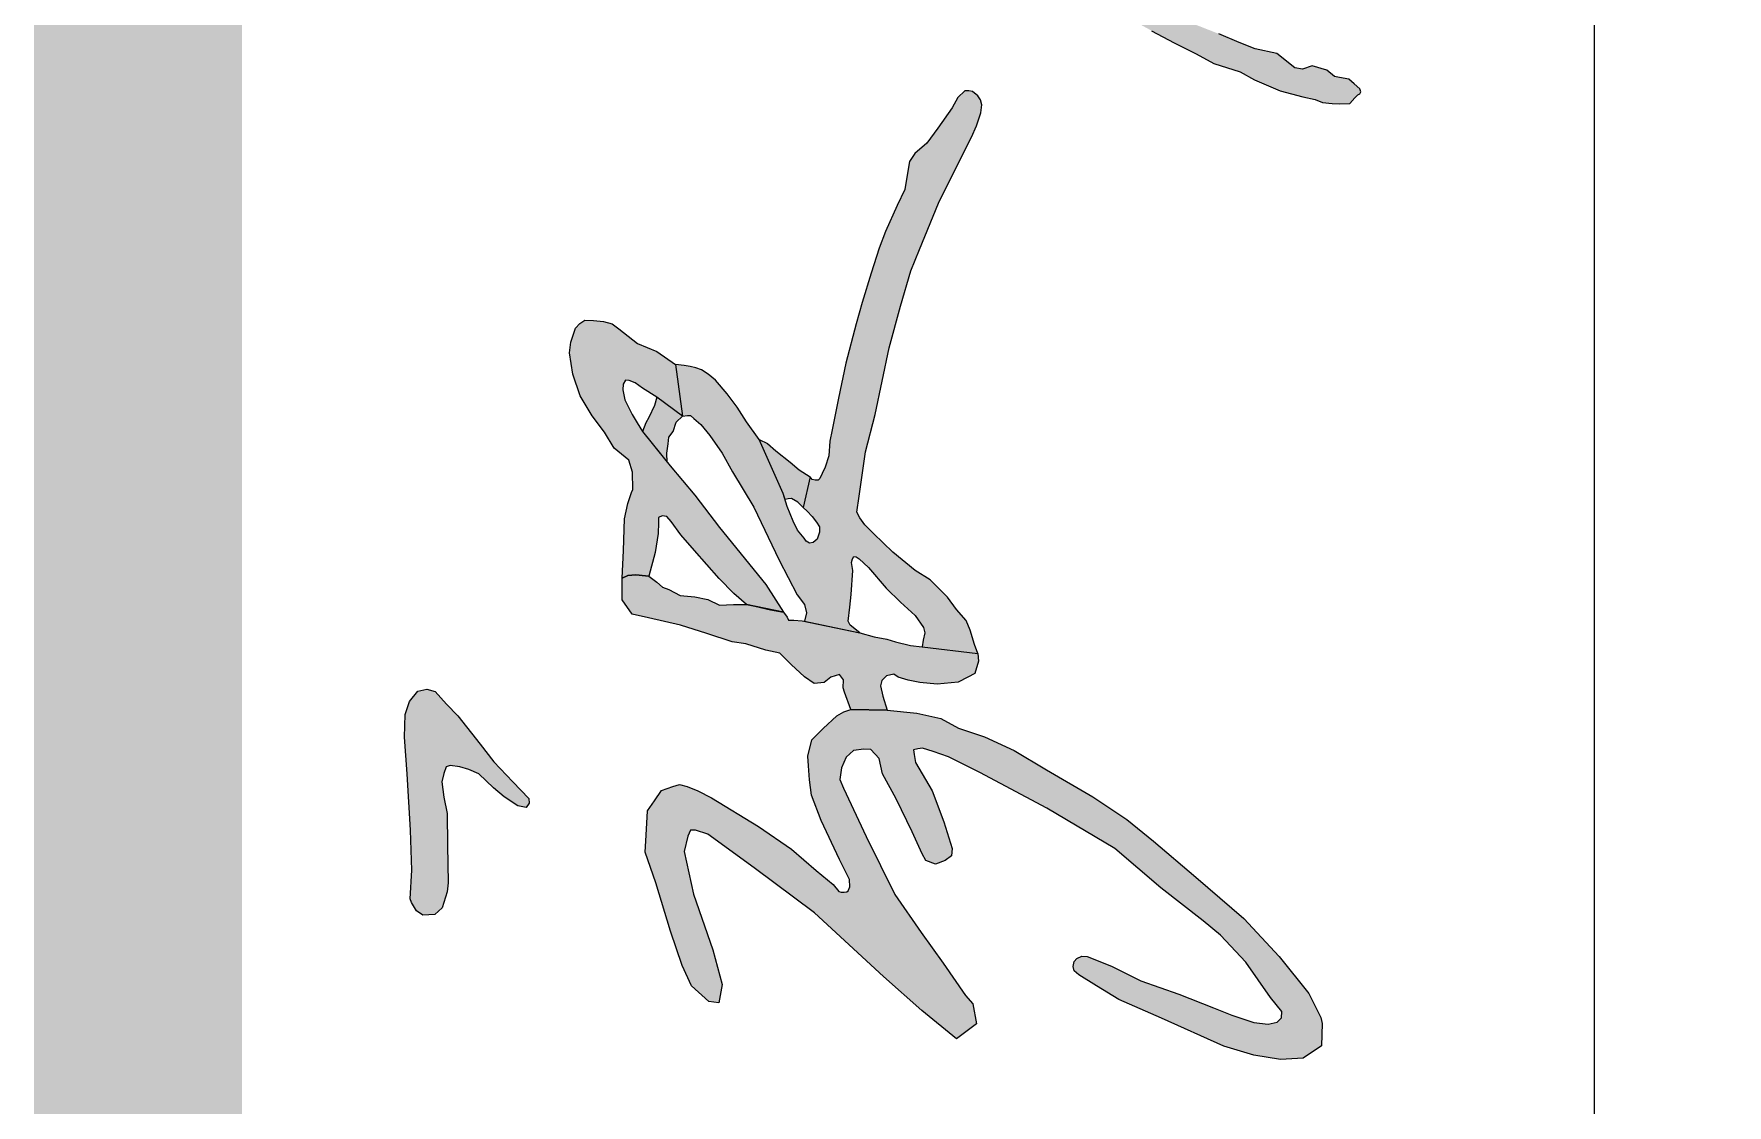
# Model space of a CAD drawing. Header units: millimetres. Extents: x 0 to 420, y 0 to 297.
# Drawn here: x 10.3 to 18.44, y 59.52 to 64.67 of the extents above; entities that cross this region are included whole.
import ezdxf

# ---------------------------------------------------------------- set-up
doc = ezdxf.new("R2010")
doc.units = ezdxf.units.MM

msp = doc.modelspace()

# ---------------------------------------------------------------- hatches: boundary and pattern name
for points in [[(12.6685, 66.26), (12.6926, 66.2009), (12.7024, 66.126), (12.7157, 66.0265), (12.7241, 65.9838), (12.7283, 65.9109), (12.7346, 65.8164), (12.7615, 65.771), (12.9514, 65.7487), (12.9459, 65.7848), (12.9402, 65.8147), (12.9344, 65.8403), (12.9377, 65.8531), (12.9433, 65.8643), (12.9561, 65.8725), (12.9701, 65.8676), (12.9898, 65.8512), (13.0107, 65.8304), (13.0378, 65.8057), (13.0516, 65.7948), (13.0516, 65.7653), (13.0508, 65.7355), (13.0435, 65.7104), (13.4649, 65.6407), (13.4378, 65.6844), (13.4063, 65.7202), (13.3598, 65.792), (13.3182, 65.8395), (13.2697, 65.9372), (13.2393, 65.9609), (13.2292, 65.9901), (13.2176, 66.0218), (13.2002, 66.0436), (13.2043, 66.0585), (13.2234, 66.0951), (13.2466, 66.121), (13.2623, 66.1299), (13.2867, 66.1299), (13.3033, 66.1155), (13.3416, 66.0655), (13.3616, 66.0377), (13.3673, 65.9845), (13.4163, 65.8987), (13.4666, 65.8154), (13.4999, 65.761), (13.5353, 65.7092), (13.5592, 65.6613), (13.6082, 65.5727), (13.6385, 65.5298), (13.6407, 65.4823), (13.665, 65.4426), (13.6742, 65.4201), (13.6696, 65.3944), (13.6693, 65.3851), (13.68, 65.3733), (13.6978, 65.3487), (13.7171, 65.3258), (13.7268, 65.3072), (13.7333, 65.2817), (13.907, 65.2744), (13.8936, 65.3208), (13.8441, 65.4133), (13.8233, 65.4658), (13.8069, 65.5114), (13.7423, 65.5968), (13.7139, 65.6416), (13.6835, 65.6889), (13.6655, 65.7513), (13.6282, 65.7894), (13.6268, 65.8122), (13.6277, 65.8343), (13.6416, 65.8394), (13.6644, 65.8381), (13.6845, 65.8324), (13.7182, 65.8278), (13.7611, 65.8028), (13.7781, 65.7919), (13.8219, 65.7679), (13.8651, 65.7295), (13.9182, 65.6897), (13.985, 65.6347), (14.0911, 65.5803), (14.1435, 65.5394), (14.2076, 65.5094), (14.3191, 65.4484), (14.3675, 65.4202), (14.4242, 65.3715), (14.4838, 65.3358), (14.5504, 65.2937), (14.6345, 65.2449), (14.6977, 65.2025), (14.7394, 65.1735), (14.829, 65.1163), (14.9208, 65.0706), (15.0777, 64.9828), (15.1819, 64.94), (15.3003, 64.8685), (15.3904, 64.8205), (15.4983, 64.7578), (15.6048, 64.7239), (15.6729, 64.6864), (15.7817, 64.6273), (15.8878, 64.5757), (15.9732, 64.5289), (16.0992, 64.4885), (16.1676, 64.4499), (16.2913, 64.3971), (16.4007, 64.3684), (16.4598, 64.3553), (16.4944, 64.3412), (16.5409, 64.3355), (16.5765, 64.3343), (16.6259, 64.3355), (16.651, 64.3634), (16.664, 64.3776), (16.6737, 64.3829), (16.6785, 64.3918), (16.6737, 64.4064), (16.6478, 64.4303), (16.6214, 64.4529), (16.5765, 64.4619), (16.5522, 64.4667), (16.5162, 64.4963), (16.4451, 64.5174), (16.3994, 64.5011), (16.3617, 64.5082), (16.2755, 64.5772), (16.1705, 64.5998), (16.0936, 64.6291), (15.9957, 64.6715), (15.8055, 64.7463), (15.7135, 64.8192), (15.5892, 64.8526), (15.4795, 64.9312), (15.2281, 65.0572), (15.0624, 65.1528), (14.9998, 65.1784), (14.9365, 65.2035), (14.877, 65.2718), (14.8003, 65.3102), (14.7217, 65.3587), (14.6968, 65.4474), (14.6806, 65.5609), (14.6241, 65.6057), (14.6097, 65.6868), (14.5827, 65.7341), (14.5396, 65.7797), (14.5028, 65.8509), (14.48, 65.8762), (14.4607, 65.8896), (14.4607, 65.9091), (14.4727, 65.9207), (14.4902, 65.9265), (14.5134, 65.9245), (14.5578, 65.912), (14.5973, 65.9054), (14.6571, 65.8734), (14.6845, 65.8576), (14.7164, 65.8464), (14.7917, 65.8398), (14.8348, 65.807), (14.9199, 65.7975), (15.0425, 65.7601), (15.1275, 65.7514), (15.1517, 65.7584), (15.2243, 65.7954), (15.2709, 65.8307), (15.3277, 65.8958), (15.3618, 65.9457), (15.3754, 65.9834), (15.3837, 66.0527), (15.3638, 66.0872), (15.3331, 66.1833), (15.3053, 66.2588), (15.2481, 66.3347), (15.1966, 66.3833), (15.1593, 66.4277), (15.0296, 66.5495), (14.9674, 66.6055), (14.9396, 66.6325), (14.908, 66.648), (14.8578, 66.4855), (14.8841, 66.4809), (14.9221, 66.4259), (14.977, 66.3885), (15.0605, 66.3195), (15.1326, 66.2492), (15.1764, 66.1931), (15.2132, 66.1335), (15.2138, 66.0656), (15.2091, 66.0107), (15.2132, 65.9756), (15.1992, 65.9674), (15.1501, 65.9476), (15.1139, 65.93), (15.0491, 65.9324), (14.9988, 65.9446), (14.9331, 65.9376), (14.8788, 65.954), (14.8134, 65.9826), (14.7498, 66.0124), (14.7131, 66.0339), (14.6762, 66.0555), (14.6589, 66.0652), (14.6306, 66.0636), (14.6103, 66.0639), (14.5987, 66.0604), (14.582, 66.0575), (14.5617, 66.062), (14.5427, 66.0697), (14.504, 66.0958), (14.4872, 66.1125), (14.4676, 66.1222), (14.4364, 66.1241), (14.3973, 66.1322), (14.3803, 66.138), (14.3607, 66.1341), (14.3391, 66.1251), (14.3188, 66.1167), (14.3015, 66.1109), (14.273, 66.0903), (14.2556, 66.0668), (14.2392, 66.0343), (14.2125, 66.0343), (14.1935, 66.0375), (14.1784, 66.0517), (14.1371, 66.0839), (14.1226, 66.1109), (14.0994, 66.138), (14.065, 66.1528), (14.0204, 66.2062), (13.9863, 66.2304), (13.9296, 66.2963), (13.8707, 66.3097), (13.8544, 66.3108), (13.8405, 66.3056), (13.8207, 66.2931), (13.8093, 66.2804), (13.8075, 66.2471), (13.8108, 66.2214), (13.8167, 66.192), (13.8357, 66.1575), (13.8519, 66.1273), (13.8772, 66.1045), (13.9127, 66.0764), (13.9404, 66.0467), (13.9778, 66.0267), (14.0284, 65.9695), (14.0813, 65.9323), (14.1378, 65.8775), (14.1951, 65.8308), (14.2143, 65.8205), (14.236, 65.8173), (14.2538, 65.8134), (14.2586, 65.8027), (14.2527, 65.7776), (14.2523, 65.7539), (14.2597, 65.7354), (14.2864, 65.72), (14.2976, 65.7075), (14.3026, 65.6856), (14.3087, 65.6685), (14.3282, 65.6617), (14.3419, 65.6404), (14.3486, 65.6239), (14.3662, 65.615), (14.3779, 65.6024), (14.3859, 65.5805), (14.3803, 65.5694), (14.3577, 65.5642), (14.3377, 65.5653), (14.3245, 65.5872), (14.3021, 65.6142), (14.29, 65.6259), (14.2521, 65.642), (14.2287, 65.6565), (14.2085, 65.6761), (14.1693, 65.7085), (14.1342, 65.735), (14.119, 65.7378), (14.1044, 65.7508), (14.0975, 65.766), (14.0748, 65.7762), (14.0362, 65.7995), (14.0048, 65.806), (13.9938, 65.8125), (13.9818, 65.8319), (13.9584, 65.856), (13.9436, 65.8697), (13.84, 65.9249), (13.7866, 65.9589), (13.7441, 65.9938), (13.704, 66.0288), (13.6685, 66.0295), (13.6496, 66.0378), (13.6366, 66.0542), (13.6277, 66.0796), (13.6109, 66.0919), (13.5962, 66.0926), (13.5917, 66.1087), (13.5893, 66.1221), (13.5797, 66.1293), (13.5715, 66.1279), (13.5626, 66.1379), (13.5626, 66.1489), (13.52, 66.1914), (13.4878, 66.2253), (13.4621, 66.238), (13.4162, 66.2634), (13.4076, 66.2689), (13.4014, 66.2692), (13.3925, 66.2672), (13.3829, 66.2672), (13.3792, 66.2774), (13.3788, 66.2894), (13.3609, 66.3186), (13.3527, 66.3477), (13.3269, 66.3756), (13.2845, 66.3931), (13.2732, 66.4113), (13.2732, 66.439), (13.2618, 66.453), (13.2318, 66.4845), (13.2174, 66.4974), (13.1919, 66.4966), (13.1773, 66.4926), (13.1593, 66.4805), (13.1199, 66.4517), (13.0969, 66.442), (13.0867, 66.4272), (13.08, 66.4132), (13.0608, 66.4084), (13.0381, 66.4107), (13.0138, 66.4259), (12.9703, 66.4489), (12.948, 66.447), (12.9298, 66.4424), (12.9054, 66.4454), (12.8982, 66.4487), (12.9, 66.4644), (12.8904, 66.4786), (12.8743, 66.4775), (12.8535, 66.4727), (12.8434, 66.4686), (12.8368, 66.4627), (12.8224, 66.4443), (12.7959, 66.4307), (12.7734, 66.4251), (12.7556, 66.424), (12.7403, 66.4291)], [(13.4175, 62.8333), (13.4426, 62.8371), (13.457, 62.8363), (13.4728, 62.8225), (13.506, 62.7925), (13.5496, 62.7398), (13.6092, 62.6553), (13.6591, 62.5655), (13.7614, 62.3954), (13.8826, 62.1403), (13.9691, 61.974), (14.005, 61.9278), (14.0136, 61.8881), (14.0051, 61.8473), (14.271, 61.7914), (14.2244, 61.8289), (14.2149, 61.8478), (14.2226, 61.9143), (14.2297, 61.9754), (14.2363, 62.0916), (14.2309, 62.129), (14.2358, 62.147), (14.2413, 62.1582), (14.2526, 62.157), (14.2672, 62.1471), (14.3117, 62.1051), (14.3969, 62.0061), (14.4655, 61.9394), (14.5362, 61.8749), (14.5768, 61.8174), (14.5828, 61.7912), (14.5759, 61.7569), (14.5697, 61.7241), (14.8373, 61.692), (14.8215, 61.7362), (14.8018, 61.8048), (14.7815, 61.8517), (14.736, 61.9043), (14.6928, 61.9636), (14.6086, 62.0471), (14.5366, 62.0911), (14.4288, 62.1789), (14.3366, 62.2691), (14.295, 62.3113), (14.2708, 62.3444), (14.2555, 62.3714), (14.268, 62.4485), (14.2985, 62.6619), (14.3442, 62.8411), (14.4112, 63.1618), (14.4661, 63.3618), (14.5163, 63.5312), (14.5578, 63.6346), (14.6496, 63.8569), (14.7424, 64.0444), (14.808, 64.1742), (14.8316, 64.2293), (14.852, 64.2919), (14.8577, 64.3297), (14.8513, 64.3543), (14.8374, 64.3725), (14.8124, 64.3947), (14.794, 64.3965), (14.7761, 64.3968), (14.7422, 64.3658), (14.7149, 64.3149), (14.6459, 64.2173), (14.5931, 64.1457), (14.535, 64.096), (14.5087, 64.0582), (14.5023, 64.0204), (14.4865, 63.9231), (14.4506, 63.8465), (14.3936, 63.721), (14.3632, 63.6414), (14.3259, 63.5211), (14.2813, 63.3791), (14.2524, 63.2772), (14.2031, 63.0873), (14.1676, 62.92), (14.1383, 62.7673), (14.1271, 62.7138), (14.1211, 62.6421), (14.1032, 62.588), (14.0891, 62.5582), (14.0779, 62.5342), (14.0701, 62.5255), (14.0561, 62.5263), (14.0414, 62.5284), (14.0315, 62.542), (13.9978, 62.3946), (14.0182, 62.3758), (14.0422, 62.3514), (14.0618, 62.3233), (14.0771, 62.3006), (14.0768, 62.2755), (14.0656, 62.2425), (14.0466, 62.2261), (14.0291, 62.222), (14.0119, 62.2327), (14.0029, 62.2466), (13.9713, 62.2859), (13.9505, 62.3277), (13.9221, 62.3995), (13.9022, 62.4608), (13.7868, 62.7204), (13.7258, 62.8066), (13.6806, 62.8758), (13.6335, 62.9409), (13.5766, 63.0058), (13.5409, 63.0352), (13.5094, 63.0562), (13.4815, 63.0658), (13.455, 63.0716), (13.4268, 63.0767), (13.3853, 63.0809)], [(13.1284, 62.0552), (13.1352, 62.1875), (13.14, 62.3396), (13.155, 62.4127), (13.1736, 62.4661), (13.179, 62.4808), (13.1783, 62.5636), (13.1596, 62.6217), (13.0903, 62.6797), (13.0429, 62.7571), (12.9834, 62.8353), (12.926, 62.9315), (12.8906, 63.0356), (12.8746, 63.137), (12.8819, 63.1888), (12.8902, 63.218), (12.9033, 63.2566), (12.9254, 63.278), (12.948, 63.2949), (12.9898, 63.2937), (13.0387, 63.2884), (13.0793, 63.2771), (13.1119, 63.2537), (13.2026, 63.1826), (13.2954, 63.1448), (13.3853, 63.0809), (13.4175, 62.8333), (13.2952, 62.9252), (13.2259, 62.9683), (13.1912, 62.9933), (13.1615, 63.0053), (13.1449, 63.0065), (13.1325, 62.9865), (13.1312, 62.9602), (13.1402, 62.9115), (13.1766, 62.8407), (13.2, 62.801), (13.2262, 62.7592), (13.3593, 62.5945), (13.4774, 62.4539), (13.5962, 62.2983), (13.8187, 62.0246), (13.9039, 61.8907), (13.7263, 61.9275), (13.6642, 61.9808), (13.594, 62.0532), (13.4765, 62.1869), (13.4104, 62.2628), (13.3631, 62.3265), (13.3427, 62.351), (13.3198, 62.3535), (13.3035, 62.3461), (13.3035, 62.32), (13.3019, 62.2694), (13.2872, 62.1779), (13.2565, 62.0648), (13.1939, 62.0704), (13.1561, 62.068)], [(13.345, 62.6122), (13.3422, 62.6547), (13.3499, 62.7002), (13.3519, 62.7322), (13.373, 62.7598), (13.3876, 62.8044), (13.4175, 62.8333), (13.2952, 62.9252), (13.2842, 62.884), (13.2563, 62.8276), (13.2425, 62.8004), (13.2262, 62.7592)], [(13.9978, 62.3946), (13.9723, 62.4194), (13.9422, 62.4367), (13.9265, 62.4359), (13.9113, 62.4327), (13.9022, 62.4608), (13.7868, 62.7204), (13.8264, 62.7025), (13.8674, 62.6667), (13.9355, 62.6119), (13.9793, 62.576), (14.0315, 62.542)], [(14.2273, 61.4239), (14.1976, 61.5062), (14.1908, 61.5272), (14.1928, 61.5664), (14.1729, 61.5912), (14.1309, 61.5778), (14.0991, 61.5532), (14.051, 61.548), (14.0048, 61.5801), (13.9409, 61.6399), (13.8855, 61.6945), (13.8193, 61.7085), (13.7225, 61.7395), (13.657, 61.7478), (13.5346, 61.7887), (13.4088, 61.8291), (13.255, 61.8632), (13.1764, 61.882), (13.1284, 61.9499), (13.1284, 62.0552), (13.1561, 62.068), (13.1939, 62.0704), (13.2399, 62.0663), (13.2565, 62.0648), (13.2947, 62.0352), (13.3228, 62.0109), (13.3522, 62.0005), (13.4077, 61.9709), (13.478, 61.9647), (13.5407, 61.9519), (13.5954, 61.9253), (13.6633, 61.9283), (13.7263, 61.9275), (13.7655, 61.9205), (13.8413, 61.9026), (13.9039, 61.8907), (13.9206, 61.867), (13.9279, 61.8529), (13.9528, 61.8519), (13.9939, 61.8496), (14.271, 61.7914), (14.3392, 61.773), (14.3998, 61.7619), (14.4414, 61.7489), (14.515, 61.7315), (14.5697, 61.7241), (14.8373, 61.692), (14.8412, 61.655), (14.8229, 61.5968), (14.7904, 61.5786), (14.7431, 61.5543), (14.6419, 61.5443), (14.5593, 61.5523), (14.5031, 61.5644), (14.4548, 61.5783), (14.4339, 61.5933), (14.3993, 61.5843), (14.3767, 61.562), (14.3701, 61.5371), (14.382, 61.4872), (14.4017, 61.4195)], [(12.1087, 60.513), (12.1164, 60.6502), (12.1113, 60.8431), (12.0941, 61.114), (12.0813, 61.2906), (12.0847, 61.3986), (12.1053, 61.4612), (12.1455, 61.5118), (12.1884, 61.5212), (12.2286, 61.5101), (12.2835, 61.4492), (12.3377, 61.3928), (12.4448, 61.2565), (12.5113, 61.1719), (12.6033, 61.0748), (12.6795, 60.9959), (12.6812, 60.9727), (12.6667, 60.9522), (12.6264, 60.9599), (12.5613, 61.0027), (12.5099, 61.0473), (12.4388, 61.1142), (12.3916, 61.1348), (12.348, 61.1476), (12.3008, 61.1536), (12.282, 61.1476), (12.2708, 61.1159), (12.2614, 61.0748), (12.2708, 61.0019), (12.2871, 60.9239), (12.2888, 60.7704), (12.2914, 60.5904), (12.2861, 60.5471), (12.2625, 60.4697), (12.2279, 60.4381), (12.1694, 60.4348), (12.1402, 60.4552), (12.1149, 60.4948)], [(13.5447, 60.0197), (13.4617, 60.0946), (13.417, 60.1923), (13.3608, 60.3568), (13.2906, 60.5891), (13.2385, 60.7373), (13.2434, 60.8187), (13.2507, 60.936), (13.2833, 60.984), (13.3172, 61.0341), (13.3713, 61.0535), (13.4038, 61.0624), (13.441, 61.0531), (13.4923, 61.0327), (13.5575, 60.9991), (13.7841, 60.86), (13.9416, 60.7523), (14.0613, 60.6496), (14.1427, 60.5816), (14.1703, 60.5483), (14.1808, 60.545), (14.1954, 60.5447), (14.2086, 60.5461), (14.2145, 60.552), (14.2222, 60.5701), (14.2204, 60.6056), (14.1731, 60.7026), (14.0851, 60.8895), (14.0391, 61.0116), (14.0285, 61.0852), (14.0231, 61.1529), (14.0212, 61.1984), (14.0405, 61.2778), (14.095, 61.3323), (14.1601, 61.3921), (14.1933, 61.4114), (14.2273, 61.4239), (14.4017, 61.4195), (14.5454, 61.4053), (14.6601, 61.3806), (14.7451, 61.3339), (14.8695, 61.2914), (15.0132, 61.2256), (15.1674, 61.1336), (15.3903, 61.0034), (15.5546, 60.8936), (15.6825, 60.7897), (15.8863, 60.6178), (16.1169, 60.4188), (16.2869, 60.2365), (16.4293, 60.0578), (16.487, 59.9425), (16.4926, 59.9131), (16.4904, 59.8067), (16.4011, 59.7468), (16.2937, 59.7412), (16.1649, 59.7615), (16.0198, 59.8045), (15.7213, 59.9391), (15.5156, 60.0285), (15.4085, 60.0945), (15.3238, 60.1484), (15.3003, 60.1668), (15.2964, 60.1883), (15.3009, 60.2119), (15.3136, 60.2254), (15.3386, 60.2372), (15.3637, 60.236), (15.4799, 60.1886), (15.6219, 60.1185), (15.8049, 60.0552), (15.9707, 59.9893), (16.0597, 59.9539), (16.1646, 59.9188), (16.2332, 59.91), (16.2773, 59.9193), (16.2979, 59.9407), (16.2987, 59.9714), (16.2441, 60.039), (16.126, 60.2088), (16.0038, 60.3391), (15.9208, 60.4077), (15.7183, 60.5658), (15.4966, 60.7556), (15.1701, 60.9484), (14.8481, 61.1209), (14.6968, 61.1953), (14.6236, 61.2219), (14.5712, 61.2374), (14.5493, 61.2346), (14.5291, 61.2294), (14.532, 61.2069), (14.5389, 61.1682), (14.619, 61.0315), (14.6738, 60.8837), (14.7141, 60.7555), (14.7114, 60.7204), (14.6809, 60.697), (14.6351, 60.6799), (14.5874, 60.6979), (14.5704, 60.7294), (14.5219, 60.8346), (14.4455, 60.9937), (14.379, 61.1132), (14.3628, 61.1869), (14.3233, 61.231), (14.2892, 61.2319), (14.2407, 61.2259), (14.2056, 61.1947), (14.1831, 61.1429), (14.1753, 61.0866), (14.1924, 61.0451), (14.3003, 60.8128), (14.4397, 60.534), (14.5649, 60.3511), (14.6706, 60.2034), (14.779, 60.0475), (14.8137, 60.0084), (14.8308, 59.9121), (14.7351, 59.8398), (14.568, 59.9767), (14.385, 60.1404), (14.0524, 60.4449), (13.7626, 60.6612), (13.5396, 60.8238), (13.4809, 60.8425), (13.4559, 60.8425), (13.4434, 60.8138), (13.4259, 60.74), (13.4709, 60.535), (13.5633, 60.2676), (13.6083, 60.1013), (13.5921, 60.0126)]]:
    msp.add_hatch(color=256).paths.add_polyline_path(points)

# ---------------------------------------------------------------- linework, layer by layer
msp.add_line((17.8, 287), (17.8, 35))
at = {"const_width": 1}
msp.add_lwpolyline([(25, 10), (10.8, 10), (10.8, 287), (25, 287)], dxfattribs=at)
for points in [[(15.6729, 64.6864), (15.7817, 64.6273), (15.8878, 64.5757), (15.9732, 64.5289), (16.0992, 64.4885), (16.1676, 64.4499), (16.2913, 64.3971), (16.4007, 64.3684), (16.4598, 64.3553), (16.4944, 64.3412), (16.5409, 64.3355), (16.5765, 64.3343), (16.6259, 64.3355), (16.651, 64.3634), (16.664, 64.3776), (16.6737, 64.3829), (16.6785, 64.3918), (16.6737, 64.4064), (16.6478, 64.4303), (16.6214, 64.4529), (16.5765, 64.4619), (16.5522, 64.4667), (16.5162, 64.4963), (16.4451, 64.5174), (16.3994, 64.5011), (16.3617, 64.5082), (16.2755, 64.5772), (16.1705, 64.5998), (16.0936, 64.6291), (15.9957, 64.6715)], [(13.4175, 62.8333), (13.4426, 62.8371), (13.457, 62.8363), (13.4728, 62.8225), (13.506, 62.7925), (13.5496, 62.7398), (13.6092, 62.6553), (13.6591, 62.5655), (13.7614, 62.3954), (13.8826, 62.1403), (13.9691, 61.974), (14.005, 61.9278), (14.0136, 61.8881), (14.0051, 61.8473), (14.271, 61.7914), (14.2244, 61.8289), (14.2149, 61.8478), (14.2226, 61.9143), (14.2297, 61.9754), (14.2363, 62.0916), (14.2309, 62.129), (14.2358, 62.147), (14.2413, 62.1582), (14.2526, 62.157), (14.2672, 62.1471), (14.3117, 62.1051), (14.3969, 62.0061), (14.4655, 61.9394), (14.5362, 61.8749), (14.5768, 61.8174), (14.5828, 61.7912), (14.5759, 61.7569), (14.5697, 61.7241), (14.8373, 61.692), (14.8215, 61.7362), (14.8018, 61.8048), (14.7815, 61.8517), (14.736, 61.9043), (14.6928, 61.9636), (14.6086, 62.0471), (14.5366, 62.0911), (14.4288, 62.1789), (14.3366, 62.2691), (14.295, 62.3113), (14.2708, 62.3444), (14.2555, 62.3714), (14.268, 62.4485), (14.2985, 62.6619), (14.3442, 62.8411), (14.4112, 63.1618), (14.4661, 63.3618), (14.5163, 63.5312), (14.5578, 63.6346), (14.6496, 63.8569), (14.7424, 64.0444), (14.808, 64.1742), (14.8316, 64.2293), (14.852, 64.2919), (14.8577, 64.3297), (14.8513, 64.3543), (14.8374, 64.3725), (14.8124, 64.3947), (14.794, 64.3965), (14.7761, 64.3968), (14.7422, 64.3658), (14.7149, 64.3149), (14.6459, 64.2173), (14.5931, 64.1457), (14.535, 64.096), (14.5087, 64.0582), (14.5023, 64.0204), (14.4865, 63.9231), (14.4506, 63.8465), (14.3936, 63.721), (14.3632, 63.6414), (14.3259, 63.5211), (14.2813, 63.3791), (14.2524, 63.2772), (14.2031, 63.0873), (14.1676, 62.92), (14.1383, 62.7673), (14.1271, 62.7138), (14.1211, 62.6421), (14.1032, 62.588), (14.0891, 62.5582), (14.0779, 62.5342), (14.0701, 62.5255), (14.0561, 62.5263), (14.0414, 62.5284), (14.0315, 62.542), (13.9978, 62.3946), (14.0182, 62.3758), (14.0422, 62.3514), (14.0618, 62.3233), (14.0771, 62.3006), (14.0768, 62.2755), (14.0656, 62.2425), (14.0466, 62.2261), (14.0291, 62.222), (14.0119, 62.2327), (14.0029, 62.2466), (13.9713, 62.2859), (13.9505, 62.3277), (13.9221, 62.3995), (13.9022, 62.4608), (13.7868, 62.7204), (13.7258, 62.8066), (13.6806, 62.8758), (13.6335, 62.9409), (13.5766, 63.0058), (13.5409, 63.0352), (13.5094, 63.0562), (13.4815, 63.0658), (13.455, 63.0716), (13.4268, 63.0767), (13.3853, 63.0809), (13.4175, 62.8333)], [(13.1284, 62.0552), (13.1352, 62.1875), (13.14, 62.3396), (13.155, 62.4127), (13.1736, 62.4661), (13.179, 62.4808), (13.1783, 62.5636), (13.1596, 62.6217), (13.0903, 62.6797), (13.0429, 62.7571), (12.9834, 62.8353), (12.926, 62.9315), (12.8906, 63.0356), (12.8746, 63.137), (12.8819, 63.1888), (12.8902, 63.218), (12.9033, 63.2566), (12.9254, 63.278), (12.948, 63.2949), (12.9898, 63.2937), (13.0387, 63.2884), (13.0793, 63.2771), (13.1119, 63.2537), (13.2026, 63.1826), (13.2954, 63.1448), (13.3853, 63.0809), (13.4175, 62.8333), (13.2952, 62.9252), (13.2259, 62.9683), (13.1912, 62.9933), (13.1615, 63.0053), (13.1449, 63.0065), (13.1325, 62.9865), (13.1312, 62.9602), (13.1402, 62.9115), (13.1766, 62.8407), (13.2, 62.801), (13.2262, 62.7592), (13.3593, 62.5945), (13.4774, 62.4539), (13.5962, 62.2983), (13.8187, 62.0246), (13.9039, 61.8907), (13.7263, 61.9275), (13.6642, 61.9808), (13.594, 62.0532), (13.4765, 62.1869), (13.4104, 62.2628), (13.3631, 62.3265), (13.3427, 62.351), (13.3198, 62.3535), (13.3035, 62.3461), (13.3035, 62.32), (13.3019, 62.2694), (13.2872, 62.1779), (13.2565, 62.0648), (13.1939, 62.0704), (13.1561, 62.068), (13.1284, 62.0552)], [(13.345, 62.6122), (13.3422, 62.6547), (13.3499, 62.7002), (13.3519, 62.7322), (13.373, 62.7598), (13.3876, 62.8044), (13.4175, 62.8333), (13.2952, 62.9252), (13.2842, 62.884), (13.2563, 62.8276), (13.2425, 62.8004), (13.2262, 62.7592), (13.345, 62.6122)], [(13.9978, 62.3946), (13.9723, 62.4194), (13.9422, 62.4367), (13.9265, 62.4359), (13.9113, 62.4327), (13.9022, 62.4608), (13.7868, 62.7204), (13.8264, 62.7025), (13.8674, 62.6667), (13.9355, 62.6119), (13.9793, 62.576), (14.0315, 62.542), (13.9978, 62.3946)], [(14.2273, 61.4239), (14.1976, 61.5062), (14.1908, 61.5272), (14.1928, 61.5664), (14.1729, 61.5912), (14.1309, 61.5778), (14.0991, 61.5532), (14.051, 61.548), (14.0048, 61.5801), (13.9409, 61.6399), (13.8855, 61.6945), (13.8193, 61.7085), (13.7225, 61.7395), (13.657, 61.7478), (13.5346, 61.7887), (13.4088, 61.8291), (13.255, 61.8632), (13.1764, 61.882), (13.1284, 61.9499), (13.1284, 62.0552), (13.1561, 62.068), (13.1939, 62.0704), (13.2399, 62.0663), (13.2565, 62.0648), (13.2947, 62.0352), (13.3228, 62.0109), (13.3522, 62.0005), (13.4077, 61.9709), (13.478, 61.9647), (13.5407, 61.9519), (13.5954, 61.9253), (13.6633, 61.9283), (13.7263, 61.9275), (13.7655, 61.9205), (13.8413, 61.9026), (13.9039, 61.8907), (13.9206, 61.867), (13.9279, 61.8529), (13.9528, 61.8519), (13.9939, 61.8496), (14.271, 61.7914), (14.3392, 61.773), (14.3998, 61.7619), (14.4414, 61.7489), (14.515, 61.7315), (14.5697, 61.7241), (14.8373, 61.692), (14.8412, 61.655), (14.8229, 61.5968), (14.7904, 61.5786), (14.7431, 61.5543), (14.6419, 61.5443), (14.5593, 61.5523), (14.5031, 61.5644), (14.4548, 61.5783), (14.4339, 61.5933), (14.3993, 61.5843), (14.3767, 61.562), (14.3701, 61.5371), (14.382, 61.4872), (14.4017, 61.4195), (14.2273, 61.4239)], [(12.1087, 60.513), (12.1164, 60.6502), (12.1113, 60.8431), (12.0941, 61.114), (12.0813, 61.2906), (12.0847, 61.3986), (12.1053, 61.4612), (12.1455, 61.5118), (12.1884, 61.5212), (12.2286, 61.5101), (12.2835, 61.4492), (12.3377, 61.3928), (12.4448, 61.2565), (12.5113, 61.1719), (12.6033, 61.0748), (12.6795, 60.9959), (12.6812, 60.9727), (12.6667, 60.9522), (12.6264, 60.9599), (12.5613, 61.0027), (12.5099, 61.0473), (12.4388, 61.1142), (12.3916, 61.1348), (12.348, 61.1476), (12.3008, 61.1536), (12.282, 61.1476), (12.2708, 61.1159), (12.2614, 61.0748), (12.2708, 61.0019), (12.2871, 60.9239), (12.2888, 60.7704), (12.2914, 60.5904), (12.2861, 60.5471), (12.2625, 60.4697), (12.2279, 60.4381), (12.1694, 60.4348), (12.1402, 60.4552), (12.1149, 60.4948), (12.1087, 60.513)], [(13.5447, 60.0197), (13.4617, 60.0946), (13.417, 60.1923), (13.3608, 60.3568), (13.2906, 60.5891), (13.2385, 60.7373), (13.2434, 60.8187), (13.2507, 60.936), (13.2833, 60.984), (13.3172, 61.0341), (13.3713, 61.0535), (13.4038, 61.0624), (13.441, 61.0531), (13.4923, 61.0327), (13.5575, 60.9991), (13.7841, 60.86), (13.9416, 60.7523), (14.0613, 60.6496), (14.1427, 60.5816), (14.1703, 60.5483), (14.1808, 60.545), (14.1954, 60.5447), (14.2086, 60.5461), (14.2145, 60.552), (14.2222, 60.5701), (14.2204, 60.6056), (14.1731, 60.7026), (14.0851, 60.8895), (14.0391, 61.0116), (14.0285, 61.0852), (14.0231, 61.1529), (14.0212, 61.1984), (14.0405, 61.2778), (14.095, 61.3323), (14.1601, 61.3921), (14.1933, 61.4114), (14.2273, 61.4239), (14.4017, 61.4195), (14.5454, 61.4053), (14.6601, 61.3806), (14.7451, 61.3339), (14.8695, 61.2914), (15.0132, 61.2256), (15.1674, 61.1336), (15.3903, 61.0034), (15.5546, 60.8936), (15.6825, 60.7897), (15.8863, 60.6178), (16.1169, 60.4188), (16.2869, 60.2365), (16.4293, 60.0578), (16.487, 59.9425), (16.4926, 59.9131), (16.4904, 59.8067), (16.4011, 59.7468), (16.2937, 59.7412), (16.1649, 59.7615), (16.0198, 59.8045), (15.7213, 59.9391), (15.5156, 60.0285), (15.4085, 60.0945), (15.3238, 60.1484), (15.3003, 60.1668), (15.2964, 60.1883), (15.3009, 60.2119), (15.3136, 60.2254), (15.3386, 60.2372), (15.3637, 60.236), (15.4799, 60.1886), (15.6219, 60.1185), (15.8049, 60.0552), (15.9707, 59.9893), (16.0597, 59.9539), (16.1646, 59.9188), (16.2332, 59.91), (16.2773, 59.9193), (16.2979, 59.9407), (16.2987, 59.9714), (16.2441, 60.039), (16.126, 60.2088), (16.0038, 60.3391), (15.9208, 60.4077), (15.7183, 60.5658), (15.4966, 60.7556), (15.1701, 60.9484), (14.8481, 61.1209), (14.6968, 61.1953), (14.6236, 61.2219), (14.5712, 61.2374), (14.5493, 61.2346), (14.5291, 61.2294), (14.532, 61.2069), (14.5389, 61.1682), (14.619, 61.0315), (14.6738, 60.8837), (14.7141, 60.7555), (14.7114, 60.7204), (14.6809, 60.697), (14.6351, 60.6799), (14.5874, 60.6979), (14.5704, 60.7294), (14.5219, 60.8346), (14.4455, 60.9937), (14.379, 61.1132), (14.3628, 61.1869), (14.3233, 61.231), (14.2892, 61.2319), (14.2407, 61.2259), (14.2056, 61.1947), (14.1831, 61.1429), (14.1753, 61.0866), (14.1924, 61.0451), (14.3003, 60.8128), (14.4397, 60.534), (14.5649, 60.3511), (14.6706, 60.2034), (14.779, 60.0475), (14.8137, 60.0084), (14.8308, 59.9121), (14.7351, 59.8398), (14.568, 59.9767), (14.385, 60.1404), (14.0524, 60.4449), (13.7626, 60.6612), (13.5396, 60.8238), (13.4809, 60.8425), (13.4559, 60.8425), (13.4434, 60.8138), (13.4259, 60.74), (13.4709, 60.535), (13.5633, 60.2676), (13.6083, 60.1013), (13.5921, 60.0126), (13.5447, 60.0197)]]:
    msp.add_lwpolyline(points)

doc.saveas('drawing.dxf')
